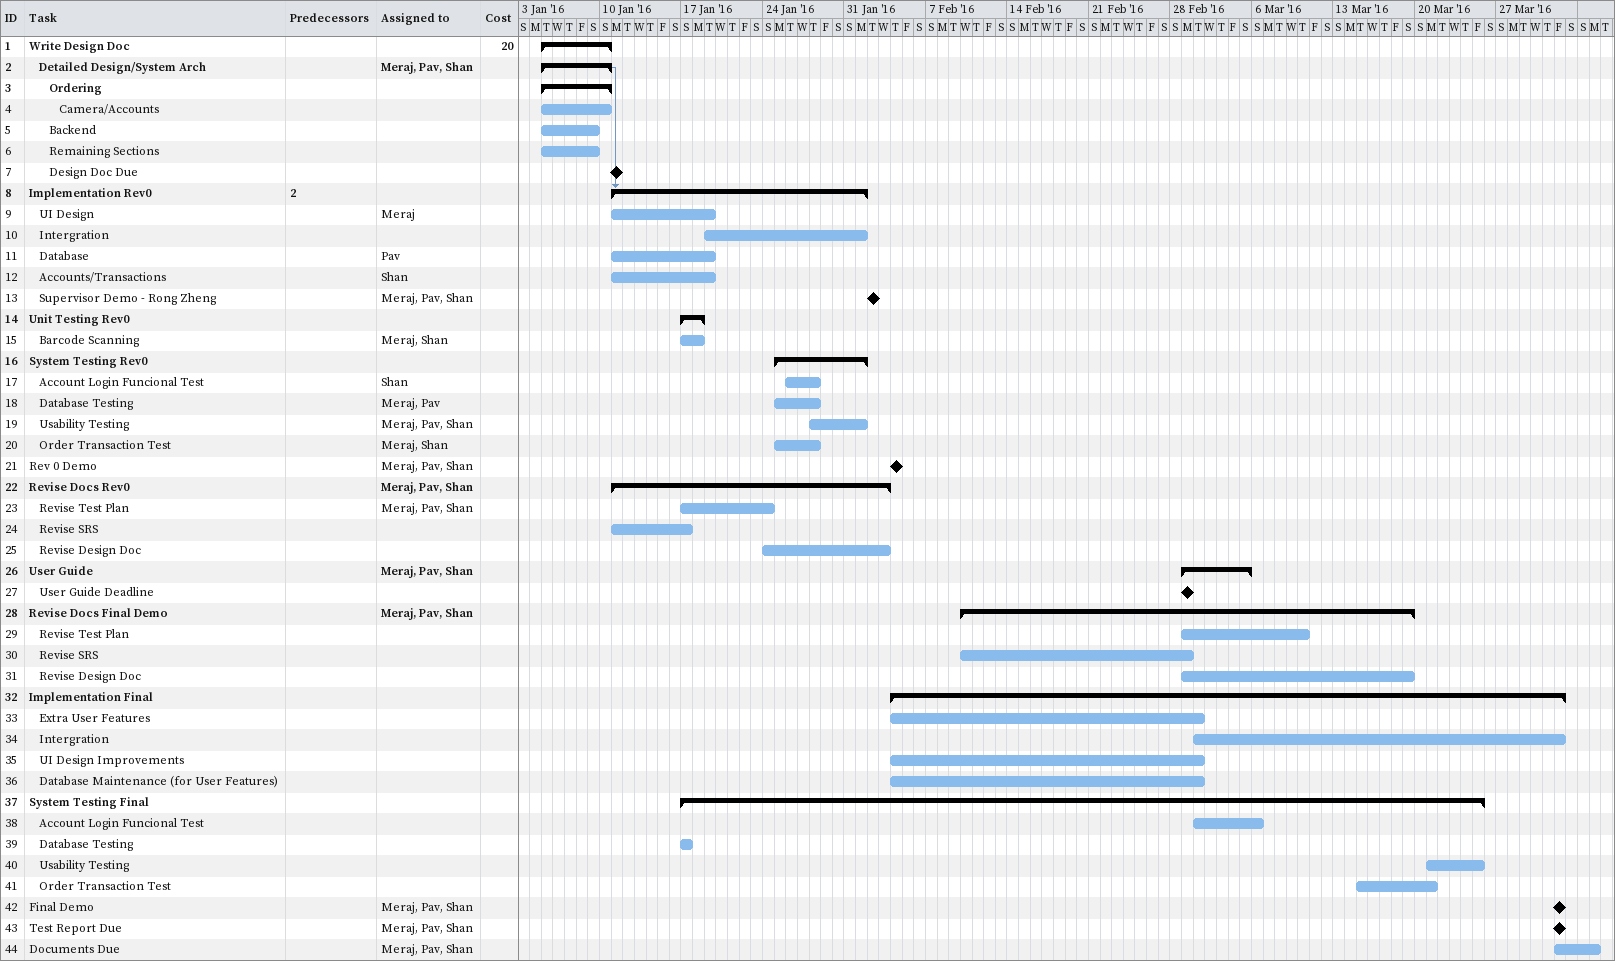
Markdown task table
| ID | Level | Task | Start | Finish | Predecessors | Resources | Cost |
|---|---|---|---|---|---|---|---|
| 1 | 1 | **Write Design Doc** | 2016-01-05 | 2016-01-10 |  |  | 20 |
| 2 | 2 | **Detailed Design/System Arch** | 2016-01-05 | 2016-01-10 |  | Meraj, Pav, Shan |  |
| 3 | 3 | **Ordering** | 2016-01-05 | 2016-01-10 |  |  |  |
| 4 | 4 | Camera/Accounts | 2016-01-05 | 2016-01-10 |  |  |  |
| 5 | 3 | Backend | 2016-01-05 | 2016-01-09 |  |  |  |
| 6 | 3 | Remaining Sections | 2016-01-05 | 2016-01-09 |  |  |  |
| 7 | 3 | Design Doc Due (milestone) | 2016-01-11 | 2016-01-11 |  |  |  |
| 8 | 1 | **Implementation Rev0** | 2016-01-11 | 2016-02-01 | 2 |  |  |
| 9 | 2 | UI Design | 2016-01-11 | 2016-01-19 |  | Meraj |  |
| 10 | 2 | Intergration | 2016-01-19 | 2016-02-01 |  |  |  |
| 11 | 2 | Database | 2016-01-11 | 2016-01-19 |  | Pav |  |
| 12 | 2 | Accounts/Transactions | 2016-01-11 | 2016-01-19 |  | Shan |  |
| 13 | 2 | Supervisor Demo - Rong Zheng (milestone) | 2016-02-02 | 2016-02-02 |  | Meraj, Pav, Shan |  |
| 14 | 1 | **Unit Testing Rev0** | 2016-01-17 | 2016-01-18 |  |  |  |
| 15 | 2 | Barcode Scanning | 2016-01-17 | 2016-01-18 |  | Meraj, Shan |  |
| 16 | 1 | **System Testing Rev0** | 2016-01-25 | 2016-02-01 |  |  |  |
| 17 | 2 | Account Login Funcional Test | 2016-01-26 | 2016-01-28 |  | Shan |  |
| 18 | 2 | Database Testing | 2016-01-25 | 2016-01-28 |  | Meraj, Pav |  |
| 19 | 2 | Usability Testing | 2016-01-28 | 2016-02-01 |  | Meraj, Pav, Shan |  |
| 20 | 2 | Order Transaction Test | 2016-01-25 | 2016-01-28 |  | Meraj, Shan |  |
| 21 | 1 | Rev 0 Demo (milestone) | 2016-02-04 | 2016-02-04 |  | Meraj, Pav, Shan |  |
| 22 | 1 | **Revise Docs Rev0** | 2016-01-11 | 2016-02-03 |  | Meraj, Pav, Shan |  |
| 23 | 2 | Revise Test Plan | 2016-01-17 | 2016-01-24 |  | Meraj, Pav, Shan |  |
| 24 | 2 | Revise SRS | 2016-01-11 | 2016-01-17 |  |  |  |
| 25 | 2 | Revise Design Doc | 2016-01-24 | 2016-02-03 |  |  |  |
| 26 | 1 | **User Guide** | 2016-02-29 | 2016-03-05 |  | Meraj, Pav, Shan |  |
| 27 | 2 | User Guide Deadline (milestone) | 2016-02-29 | 2016-02-29 |  |  |  |
| 28 | 1 | **Revise Docs Final Demo** | 2016-02-10 | 2016-03-19 |  | Meraj, Pav, Shan |  |
| 29 | 2 | Revise Test Plan | 2016-02-29 | 2016-03-10 |  |  |  |
| 30 | 2 | Revise SRS | 2016-02-10 | 2016-02-29 |  |  |  |
| 31 | 2 | Revise Design Doc | 2016-02-29 | 2016-03-19 |  |  |  |
| 32 | 1 | **Implementation Final** | 2016-02-04 | 2016-04-01 |  |  |  |
| 33 | 2 | Extra User Features | 2016-02-04 | 2016-03-01 |  |  |  |
| 34 | 2 | Intergration | 2016-03-01 | 2016-04-01 |  |  |  |
| 35 | 2 | UI Design Improvements | 2016-02-04 | 2016-03-01 |  |  |  |
| 36 | 2 | Database Maintenance (for User Features) | 2016-02-04 | 2016-03-01 |  |  |  |
| 37 | 1 | **System Testing Final** | 2016-01-17 | 2016-03-25 |  |  |  |
| 38 | 2 | Account Login Funcional Test | 2016-03-01 | 2016-03-06 |  |  |  |
| 39 | 2 | Database Testing | 2016-01-17 | 2016-01-17 |  |  |  |
| 40 | 2 | Usability Testing | 2016-03-21 | 2016-03-25 |  |  |  |
| 41 | 2 | Order Transaction Test | 2016-03-15 | 2016-03-21 |  |  |  |
| 42 | 1 | Final Demo (milestone) | 2016-04-01 | 2016-04-01 |  | Meraj, Pav, Shan |  |
| 43 | 1 | Test Report Due (milestone) | 2016-04-01 | 2016-04-01 |  | Meraj, Pav, Shan |  |
| 44 | 1 | Documents Due | 2016-04-01 | 2016-04-04 |  | Meraj, Pav, Shan |  |
